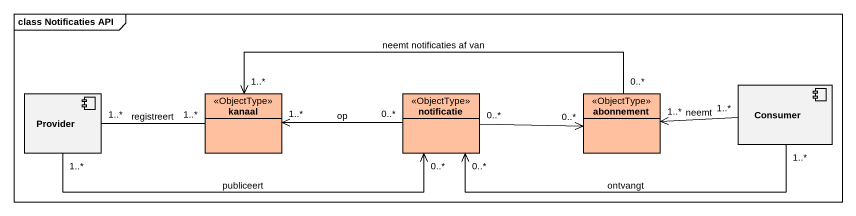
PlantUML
@startuml
mainframe class Notificaties API
allowmixing
hide circle
hide empty members
component Provider
class kanaal <<ObjectType>> #FFC0A0
class notificatie <<ObjectType>> #FFC0A0
class abonnement <<ObjectType>> #FFC0A0
component Consumer
Provider "1..*" -right- "1..*" kanaal : registreert
Provider "1..*" -right-> "0..*" notificatie : publiceert
notificatie "0..*" -left-> "1..*" kanaal : op
abonnement "0..*" -left-> "1..*" kanaal : neemt notificaties af van
abonnement "0..*" <-left- "0..*" notificatie
Consumer "1..*" -left-> "0..*" notificatie : ontvangt
Consumer "1..*" -left-> "1..*" abonnement : neemt
@enduml
